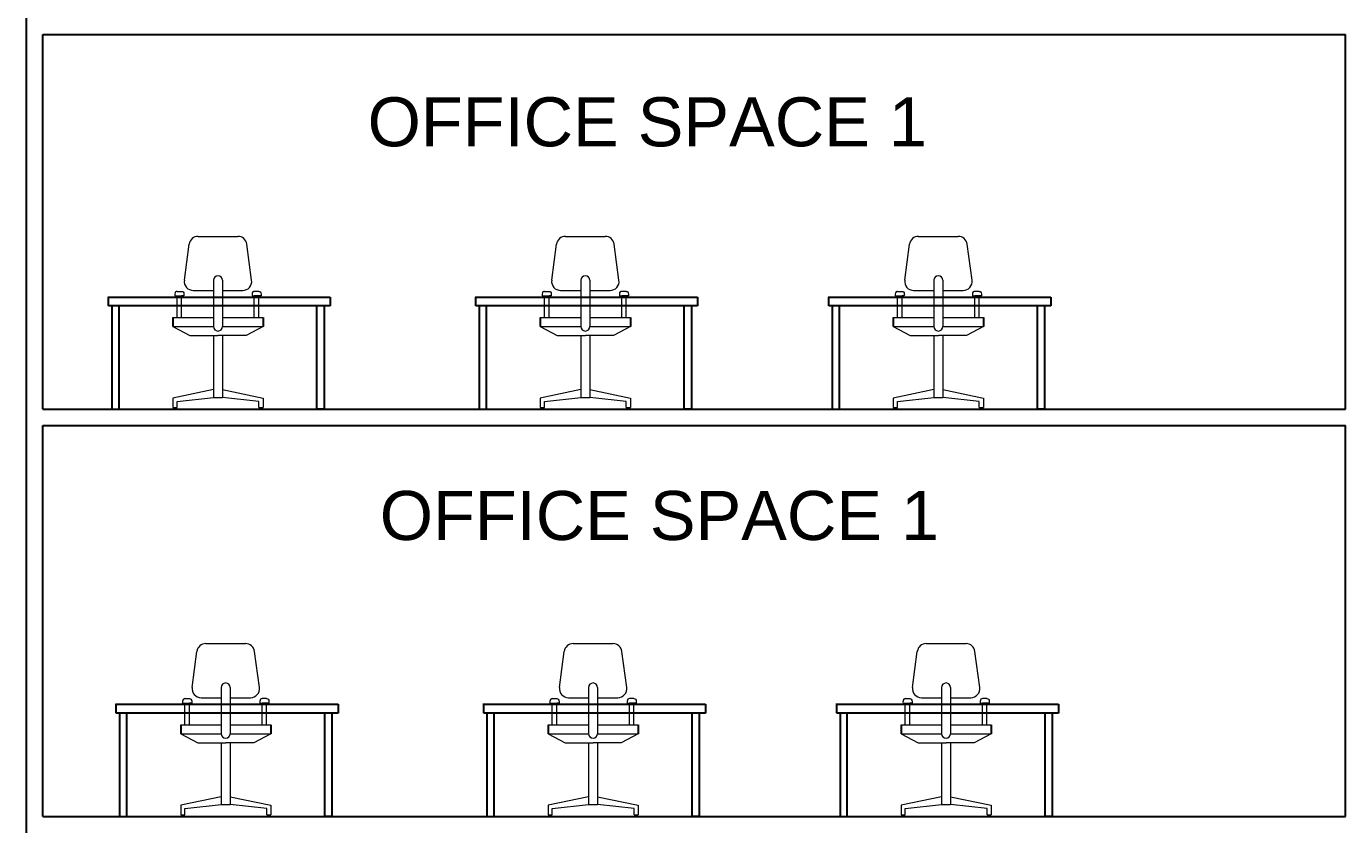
# Model space of a CAD drawing. Header units: millimetres. Extents: x 587797 to 2274247, y 1711 to 439204.
# Drawn here: x 986637 to 998787, y 240265 to 247615 of the extents above; entities that cross this region are included whole.
import ezdxf

# ---------------------------------------------------------------- set-up
doc = ezdxf.new("R2010")
doc.units = ezdxf.units.MM
doc.layers.add('finiture', color=7, linetype='Continuous', lineweight=20)
doc.styles.get("Standard").update_dxf_attribs({"font": 'arial.ttf'})

msp = doc.modelspace()

# ---------------------------------------------------------------- linework, layer by layer
for p, q in [((986636.654, 244089.945, -583.672), (986636.654, 247689.945, -583.672)), ((986786.654, 244089.945, -583.672), (986786.654, 247539.945, -583.672)), ((986786.654, 247539.945, -583.672), (998786.654, 247539.945, -583.672)), ((998786.654, 244089.945, -583.672), (998786.654, 247539.945, -583.672)), ((987385.971, 245122.467, -583.672), (989435.659, 245122.467, -583.672)), ((987393.441, 245040.712, -583.672), (987393.441, 245122.467, -583.672)), ((989435.659, 245122.467, -583.672), (989435.659, 245040.712, -583.672)), ((990769.348, 245122.467, -583.672), (992819.037, 245122.467, -583.672)), ((990776.818, 245040.712, -583.672), (990776.818, 245122.467, -583.672)), ((992819.037, 245122.467, -583.672), (992819.037, 245040.712, -583.672)), ((994020.715, 245122.467, -583.672), (996070.404, 245122.467, -583.672)), ((994028.185, 245040.712, -583.672), (994028.185, 245122.467, -583.672)), ((996070.404, 245122.467, -583.672), (996070.404, 245040.712, -583.672)), ((989435.659, 245040.712, -583.672), (987393.441, 245040.712, -583.672)), ((987423.768, 245040.712, -583.672), (987423.768, 244089.945, -583.672)), ((987489.753, 244089.945, -583.672), (987489.753, 245040.712, -583.672)), ((989312.819, 244089.945, -583.672), (989312.819, 245040.712, -583.672)), ((989378.804, 245040.712, -583.672), (989378.804, 244089.945, -583.672)), ((992819.037, 245040.712, -583.672), (990776.818, 245040.712, -583.672)), ((990807.146, 245040.712, -583.672), (990807.146, 244089.945, -583.672)), ((990873.131, 244089.945, -583.672), (990873.131, 245040.712, -583.672)), ((992696.196, 244089.945, -583.672), (992696.196, 245040.712, -583.672)), ((992762.182, 245040.712, -583.672), (992762.182, 244089.945, -583.672)), ((996070.404, 245040.712, -583.672), (994028.185, 245040.712, -583.672)), ((994058.513, 245040.712, -583.672), (994058.513, 244089.945, -583.672)), ((994124.498, 244089.945, -583.672), (994124.498, 245040.712, -583.672)), ((995947.563, 244089.945, -583.672), (995947.563, 245040.712, -583.672)), ((996013.549, 245040.712, -583.672), (996013.549, 244089.945, -583.672)), ((987986.286, 244934.472, -1167.343), (987986.286, 244851.472, -1167.343)), ((988816.287, 244934.472, -1167.343), (988816.287, 244851.472, -1167.343)), ((991369.663, 244934.472, -1167.343), (991369.663, 244851.472, -1167.343)), ((992199.664, 244934.472, -1167.343), (992199.664, 244851.472, -1167.343)), ((994621.03, 244934.472, -1167.343), (994621.03, 244851.472, -1167.343)), ((995451.031, 244934.472, -1167.343), (995451.031, 244851.472, -1167.343)), ((986636.654, 240339.945, -583.672), (986636.654, 244089.945, -583.672)), ((986786.654, 244089.945, -583.672), (998786.654, 244089.945, -583.672)), ((987423.768, 244089.945, -583.672), (987423.768, 244089.945, -583.672)), ((987423.768, 244089.945, -583.672), (987489.753, 244089.945, -583.672)), ((989378.804, 244089.945, -583.672), (989312.819, 244089.945, -583.672)), ((989378.804, 244089.945, -583.672), (989378.804, 244089.945, -583.672)), ((990807.146, 244089.945, -583.672), (990807.146, 244089.945, -583.672)), ((990807.146, 244089.945, -583.672), (990873.131, 244089.945, -583.672)), ((992762.182, 244089.945, -583.672), (992696.196, 244089.945, -583.672)), ((992762.182, 244089.945, -583.672), (992762.182, 244089.945, -583.672)), ((994058.513, 244089.945, -583.672), (994058.513, 244089.945, -583.672)), ((994058.513, 244089.945, -583.672), (994124.498, 244089.945, -583.672)), ((996013.549, 244089.945, -583.672), (995947.563, 244089.945, -583.672)), ((996013.549, 244089.945, -583.672), (996013.549, 244089.945, -583.672)), ((986786.654, 240339.945, -583.672), (986786.654, 243939.945, -583.672)), ((986786.654, 243939.945, -583.672), (998786.654, 243939.945, -583.672)), ((998786.654, 240339.945, -583.672), (998786.654, 243939.945, -583.672)), ((987457.493, 241372.467, -583.672), (989507.181, 241372.467, -583.672)), ((987464.963, 241290.712, -583.672), (987464.963, 241372.467, -583.672)), ((989507.181, 241372.467, -583.672), (989507.181, 241290.712, -583.672)), ((990840.87, 241372.467, -583.672), (992890.558, 241372.467, -583.672)), ((990848.34, 241290.712, -583.672), (990848.34, 241372.467, -583.672)), ((992890.558, 241372.467, -583.672), (992890.558, 241290.712, -583.672)), ((994092.237, 241372.467, -583.672), (996141.925, 241372.467, -583.672)), ((994099.707, 241290.712, -583.672), (994099.707, 241372.467, -583.672)), ((996141.925, 241372.467, -583.672), (996141.925, 241290.712, -583.672)), ((989507.181, 241290.712, -583.672), (987464.963, 241290.712, -583.672)), ((987495.29, 241290.712, -583.672), (987495.29, 240339.945, -583.672)), ((987561.275, 240339.945, -583.672), (987561.275, 241290.712, -583.672)), ((988057.807, 241184.472, -1167.343), (988057.807, 241101.472, -1167.343)), ((988887.808, 241184.472, -1167.343), (988887.808, 241101.472, -1167.343)), ((989384.341, 240339.945, -583.672), (989384.341, 241290.712, -583.672)), ((989450.326, 241290.712, -583.672), (989450.326, 240339.945, -583.672)), ((992890.558, 241290.712, -583.672), (990848.34, 241290.712, -583.672)), ((990878.667, 241290.712, -583.672), (990878.667, 240339.945, -583.672)), ((990944.652, 240339.945, -583.672), (990944.652, 241290.712, -583.672)), ((991441.184, 241184.472, -1167.343), (991441.184, 241101.472, -1167.343)), ((992271.186, 241184.472, -1167.343), (992271.186, 241101.472, -1167.343)), ((992767.718, 240339.945, -583.672), (992767.718, 241290.712, -583.672)), ((992833.703, 241290.712, -583.672), (992833.703, 240339.945, -583.672)), ((996141.925, 241290.712, -583.672), (994099.707, 241290.712, -583.672)), ((994130.034, 241290.712, -583.672), (994130.034, 240339.945, -583.672)), ((994196.019, 240339.945, -583.672), (994196.019, 241290.712, -583.672)), ((994692.551, 241184.472, -1167.343), (994692.551, 241101.472, -1167.343)), ((995522.553, 241184.472, -1167.343), (995522.553, 241101.472, -1167.343)), ((996019.085, 240339.945, -583.672), (996019.085, 241290.712, -583.672)), ((996085.07, 241290.712, -583.672), (996085.07, 240339.945, -583.672)), ((986636.654, 236589.945, -583.672), (986636.654, 240339.945, -583.672)), ((986786.654, 240339.945, -583.672), (998786.654, 240339.945, -583.672)), ((986786.654, 240339.945, -583.672), (998786.654, 240339.945, -583.672)), ((987495.29, 240339.945, -583.672), (987495.29, 240339.945, -583.672)), ((987495.29, 240339.945, -583.672), (987561.275, 240339.945, -583.672)), ((989450.326, 240339.945, -583.672), (989384.341, 240339.945, -583.672)), ((989450.326, 240339.945, -583.672), (989450.326, 240339.945, -583.672)), ((990878.667, 240339.945, -583.672), (990878.667, 240339.945, -583.672)), ((990878.667, 240339.945, -583.672), (990944.652, 240339.945, -583.672)), ((992833.703, 240339.945, -583.672), (992767.718, 240339.945, -583.672)), ((992833.703, 240339.945, -583.672), (992833.703, 240339.945, -583.672)), ((994130.034, 240339.945, -583.672), (994130.034, 240339.945, -583.672)), ((994130.034, 240339.945, -583.672), (994196.019, 240339.945, -583.672)), ((996085.07, 240339.945, -583.672), (996019.085, 240339.945, -583.672)), ((996085.07, 240339.945, -583.672), (996085.07, 240339.945, -583.672))]:
    msp.add_line(p, q)
at = {"layer": 'finiture', "linetype": 'Continuous'}
for p, q in [((988218.021, 245681.473, -1167.343), (988584.552, 245681.473, -1167.343)), ((991601.398, 245681.473, -1167.343), (991967.929, 245681.473, -1167.343)), ((994852.765, 245681.473, -1167.343), (995219.296, 245681.473, -1167.343)), ((988091.395, 245277.464, -1167.343), (988135.752, 245609.464, -1167.343)), ((988711.177, 245277.464, -1167.343), (988666.821, 245609.464, -1167.343)), ((991474.772, 245277.464, -1167.343), (991519.129, 245609.464, -1167.343)), ((992094.555, 245277.464, -1167.343), (992050.198, 245609.464, -1167.343)), ((994726.14, 245277.464, -1167.343), (994770.496, 245609.464, -1167.343)), ((995345.922, 245277.464, -1167.343), (995301.565, 245609.464, -1167.343)), ((988359.786, 245277.464, -1167.343), (988359.786, 244851.472, -1167.343)), ((988442.786, 245277.464, -1167.343), (988442.786, 244851.472, -1167.343)), ((991743.163, 245277.464, -1167.343), (991743.163, 244851.472, -1167.343)), ((991826.164, 245277.464, -1167.343), (991826.164, 244851.472, -1167.343)), ((994994.531, 245277.464, -1167.343), (994994.531, 244851.472, -1167.343)), ((995077.531, 245277.464, -1167.343), (995077.531, 244851.472, -1167.343)), ((988004.065, 245133.213, -1167.343), (988066.542, 245133.213, -1167.343)), ((988025.042, 245174.713, -1167.343), (988066.542, 245174.713, -1167.343)), ((988025.042, 244934.472, -1167.343), (988025.042, 245133.213, -1167.343)), ((988066.542, 244934.472, -1167.343), (988066.542, 245133.213, -1167.343)), ((988087.519, 245133.213, -1167.343), (988066.542, 245133.213, -1167.343)), ((988173.664, 245183.472, -1167.343), (988359.786, 245183.472, -1167.343)), ((988442.786, 245183.472, -1167.343), (988628.908, 245183.472, -1167.343)), ((988715.054, 245133.213, -1167.343), (988736.03, 245133.213, -1167.343)), ((988777.531, 245174.713, -1167.343), (988736.03, 245174.713, -1167.343)), ((988798.507, 245133.213, -1167.343), (988736.03, 245133.213, -1167.343)), ((988736.03, 244934.472, -1167.343), (988736.03, 245133.213, -1167.343)), ((988777.531, 244934.472, -1167.343), (988777.531, 245133.213, -1167.343)), ((991387.442, 245133.213, -1167.343), (991449.919, 245133.213, -1167.343)), ((991408.419, 245174.713, -1167.343), (991449.919, 245174.713, -1167.343)), ((991408.419, 244934.472, -1167.343), (991408.419, 245133.213, -1167.343)), ((991449.919, 244934.472, -1167.343), (991449.919, 245133.213, -1167.343)), ((991470.896, 245133.213, -1167.343), (991449.919, 245133.213, -1167.343)), ((991557.042, 245183.472, -1167.343), (991743.163, 245183.472, -1167.343)), ((991826.164, 245183.472, -1167.343), (992012.285, 245183.472, -1167.343)), ((992098.431, 245133.213, -1167.343), (992119.408, 245133.213, -1167.343)), ((992160.908, 245174.713, -1167.343), (992119.408, 245174.713, -1167.343)), ((992181.885, 245133.213, -1167.343), (992119.408, 245133.213, -1167.343)), ((992119.408, 244934.472, -1167.343), (992119.408, 245133.213, -1167.343)), ((992160.908, 244934.472, -1167.343), (992160.908, 245133.213, -1167.343)), ((994638.81, 245133.213, -1167.343), (994701.286, 245133.213, -1167.343)), ((994659.786, 245174.713, -1167.343), (994701.286, 245174.713, -1167.343)), ((994659.786, 244934.472, -1167.343), (994659.786, 245133.213, -1167.343)), ((994701.286, 244934.472, -1167.343), (994701.286, 245133.213, -1167.343)), ((994722.263, 245133.213, -1167.343), (994701.286, 245133.213, -1167.343)), ((994808.409, 245183.472, -1167.343), (994994.531, 245183.472, -1167.343)), ((995077.531, 245183.472, -1167.343), (995263.652, 245183.472, -1167.343)), ((995349.798, 245133.213, -1167.343), (995370.775, 245133.213, -1167.343)), ((995412.275, 245174.713, -1167.343), (995370.775, 245174.713, -1167.343)), ((995433.252, 245133.213, -1167.343), (995370.775, 245133.213, -1167.343)), ((995370.775, 244934.472, -1167.343), (995370.775, 245133.213, -1167.343)), ((995412.275, 244934.472, -1167.343), (995412.275, 245133.213, -1167.343)), ((987986.286, 244934.472, -1167.343), (988359.786, 244934.472, -1167.343)), ((987986.286, 244851.472, -1167.343), (988142.704, 244769.04, -1167.343)), ((987986.286, 244851.472, -1167.343), (988359.786, 244851.472, -1167.343)), ((988442.786, 244934.472, -1167.343), (988816.287, 244934.472, -1167.343)), ((988442.786, 244851.472, -1167.343), (988816.287, 244851.472, -1167.343)), ((988816.287, 244851.472, -1167.343), (988659.869, 244769.04, -1167.343)), ((991369.663, 244934.472, -1167.343), (991743.163, 244934.472, -1167.343)), ((991369.663, 244851.472, -1167.343), (991526.081, 244769.04, -1167.343)), ((991369.663, 244851.472, -1167.343), (991743.163, 244851.472, -1167.343)), ((991826.164, 244934.472, -1167.343), (992199.664, 244934.472, -1167.343)), ((991826.164, 244851.472, -1167.343), (992199.664, 244851.472, -1167.343)), ((992199.664, 244851.472, -1167.343), (992043.246, 244769.04, -1167.343)), ((994621.03, 244934.472, -1167.343), (994994.531, 244934.472, -1167.343)), ((994621.03, 244851.472, -1167.343), (994777.448, 244769.04, -1167.343)), ((994621.03, 244851.472, -1167.343), (994994.531, 244851.472, -1167.343)), ((995077.531, 244934.472, -1167.343), (995451.031, 244934.472, -1167.343)), ((995077.531, 244851.472, -1167.343), (995451.031, 244851.472, -1167.343)), ((995451.031, 244851.472, -1167.343), (995294.613, 244769.04, -1167.343)), ((988142.704, 244769.04, -1167.343), (988401.286, 244769.04, -1167.343)), ((988359.786, 244769.04, -1167.343), (988359.786, 244199.145, -1167.343)), ((988659.869, 244769.04, -1167.343), (988401.286, 244769.04, -1167.343)), ((988442.786, 244769.04, -1167.343), (988442.786, 244199.145, -1167.343)), ((991526.081, 244769.04, -1167.343), (991784.664, 244769.04, -1167.343)), ((991743.163, 244769.04, -1167.343), (991743.163, 244199.145, -1167.343)), ((992043.246, 244769.04, -1167.343), (991784.664, 244769.04, -1167.343)), ((991826.164, 244769.04, -1167.343), (991826.164, 244199.145, -1167.343)), ((994777.448, 244769.04, -1167.343), (995036.031, 244769.04, -1167.343)), ((994994.531, 244769.04, -1167.343), (994994.531, 244199.145, -1167.343)), ((995294.613, 244769.04, -1167.343), (995036.031, 244769.04, -1167.343)), ((995077.531, 244769.04, -1167.343), (995077.531, 244199.145, -1167.343)), ((988359.786, 244270.815, -1167.343), (987986.286, 244192.629, -1167.343)), ((988442.786, 244270.815, -1167.343), (988816.287, 244192.629, -1167.343)), ((991743.163, 244270.815, -1167.343), (991369.663, 244192.629, -1167.343)), ((991826.164, 244270.815, -1167.343), (992199.664, 244192.629, -1167.343)), ((994994.531, 244270.815, -1167.343), (994621.03, 244192.629, -1167.343)), ((995077.531, 244270.815, -1167.343), (995451.031, 244192.629, -1167.343)), ((987986.286, 244192.629, -1167.343), (987986.286, 244104.47, -1167.343)), ((987986.286, 244104.47, -1167.343), (988024.238, 244104.47, -1167.343)), ((988024.238, 244162.224, -1167.343), (988359.786, 244199.145, -1167.343)), ((988024.238, 244104.47, -1167.343), (988024.238, 244162.224, -1167.343)), ((988359.786, 244199.145, -1167.343), (988442.786, 244199.145, -1167.343)), ((988778.334, 244162.224, -1167.343), (988442.786, 244199.145, -1167.343)), ((988778.334, 244104.47, -1167.343), (988778.334, 244162.224, -1167.343)), ((988778.334, 244104.47, -1167.343), (988816.287, 244104.47, -1167.343)), ((988816.287, 244192.629, -1167.343), (988816.287, 244104.47, -1167.343)), ((991369.663, 244192.629, -1167.343), (991369.663, 244104.47, -1167.343)), ((991369.663, 244104.47, -1167.343), (991407.615, 244104.47, -1167.343)), ((991407.615, 244162.224, -1167.343), (991743.163, 244199.145, -1167.343)), ((991407.615, 244104.47, -1167.343), (991407.615, 244162.224, -1167.343)), ((991743.163, 244199.145, -1167.343), (991826.164, 244199.145, -1167.343)), ((992161.712, 244162.224, -1167.343), (991826.164, 244199.145, -1167.343)), ((992161.712, 244104.47, -1167.343), (992161.712, 244162.224, -1167.343)), ((992161.712, 244104.47, -1167.343), (992199.664, 244104.47, -1167.343)), ((992199.664, 244192.629, -1167.343), (992199.664, 244104.47, -1167.343)), ((994621.03, 244192.629, -1167.343), (994621.03, 244104.47, -1167.343)), ((994621.03, 244104.47, -1167.343), (994658.982, 244104.47, -1167.343)), ((994658.982, 244162.224, -1167.343), (994994.531, 244199.145, -1167.343)), ((994658.982, 244104.47, -1167.343), (994658.982, 244162.224, -1167.343)), ((994994.531, 244199.145, -1167.343), (995077.531, 244199.145, -1167.343)), ((995413.079, 244162.224, -1167.343), (995077.531, 244199.145, -1167.343)), ((995413.079, 244104.47, -1167.343), (995413.079, 244162.224, -1167.343)), ((995413.079, 244104.47, -1167.343), (995451.031, 244104.47, -1167.343)), ((995451.031, 244192.629, -1167.343), (995451.031, 244104.47, -1167.343)), ((988289.542, 241931.473, -1167.343), (988656.073, 241931.473, -1167.343)), ((991672.92, 241931.473, -1167.343), (992039.45, 241931.473, -1167.343)), ((994924.287, 241931.473, -1167.343), (995290.817, 241931.473, -1167.343)), ((988162.917, 241527.464, -1167.343), (988207.273, 241859.464, -1167.343)), ((988782.699, 241527.464, -1167.343), (988738.342, 241859.464, -1167.343)), ((991546.294, 241527.464, -1167.343), (991590.65, 241859.464, -1167.343)), ((992166.076, 241527.464, -1167.343), (992121.72, 241859.464, -1167.343)), ((994797.661, 241527.464, -1167.343), (994842.018, 241859.464, -1167.343)), ((995417.443, 241527.464, -1167.343), (995373.087, 241859.464, -1167.343)), ((988096.564, 241424.713, -1167.343), (988138.064, 241424.713, -1167.343)), ((988245.186, 241433.472, -1167.343), (988431.308, 241433.472, -1167.343)), ((988431.308, 241527.464, -1167.343), (988431.308, 241101.472, -1167.343)), ((988514.308, 241527.464, -1167.343), (988514.308, 241101.472, -1167.343)), ((988514.308, 241433.472, -1167.343), (988700.43, 241433.472, -1167.343)), ((988849.052, 241424.713, -1167.343), (988807.552, 241424.713, -1167.343)), ((991479.941, 241424.713, -1167.343), (991521.441, 241424.713, -1167.343)), ((991628.563, 241433.472, -1167.343), (991814.685, 241433.472, -1167.343)), ((991814.685, 241527.464, -1167.343), (991814.685, 241101.472, -1167.343)), ((991897.685, 241527.464, -1167.343), (991897.685, 241101.472, -1167.343)), ((991897.685, 241433.472, -1167.343), (992083.807, 241433.472, -1167.343)), ((992232.429, 241424.713, -1167.343), (992190.929, 241424.713, -1167.343)), ((994731.308, 241424.713, -1167.343), (994772.808, 241424.713, -1167.343)), ((994879.93, 241433.472, -1167.343), (995066.052, 241433.472, -1167.343)), ((995066.052, 241527.464, -1167.343), (995066.052, 241101.472, -1167.343)), ((995149.052, 241527.464, -1167.343), (995149.052, 241101.472, -1167.343)), ((995149.052, 241433.472, -1167.343), (995335.174, 241433.472, -1167.343)), ((995483.796, 241424.713, -1167.343), (995442.296, 241424.713, -1167.343)), ((988075.587, 241383.213, -1167.343), (988138.064, 241383.213, -1167.343)), ((988096.564, 241184.472, -1167.343), (988096.564, 241383.213, -1167.343)), ((988138.064, 241184.472, -1167.343), (988138.064, 241383.213, -1167.343)), ((988159.04, 241383.213, -1167.343), (988138.064, 241383.213, -1167.343)), ((988786.575, 241383.213, -1167.343), (988807.552, 241383.213, -1167.343)), ((988870.029, 241383.213, -1167.343), (988807.552, 241383.213, -1167.343)), ((988807.552, 241184.472, -1167.343), (988807.552, 241383.213, -1167.343)), ((988849.052, 241184.472, -1167.343), (988849.052, 241383.213, -1167.343)), ((991458.964, 241383.213, -1167.343), (991521.441, 241383.213, -1167.343)), ((991479.941, 241184.472, -1167.343), (991479.941, 241383.213, -1167.343)), ((991521.441, 241184.472, -1167.343), (991521.441, 241383.213, -1167.343)), ((991542.418, 241383.213, -1167.343), (991521.441, 241383.213, -1167.343)), ((992169.952, 241383.213, -1167.343), (992190.929, 241383.213, -1167.343)), ((992253.406, 241383.213, -1167.343), (992190.929, 241383.213, -1167.343)), ((992190.929, 241184.472, -1167.343), (992190.929, 241383.213, -1167.343)), ((992232.429, 241184.472, -1167.343), (992232.429, 241383.213, -1167.343)), ((994710.331, 241383.213, -1167.343), (994772.808, 241383.213, -1167.343)), ((994731.308, 241184.472, -1167.343), (994731.308, 241383.213, -1167.343)), ((994772.808, 241184.472, -1167.343), (994772.808, 241383.213, -1167.343)), ((994793.785, 241383.213, -1167.343), (994772.808, 241383.213, -1167.343)), ((995421.319, 241383.213, -1167.343), (995442.296, 241383.213, -1167.343)), ((995504.773, 241383.213, -1167.343), (995442.296, 241383.213, -1167.343)), ((995442.296, 241184.472, -1167.343), (995442.296, 241383.213, -1167.343)), ((995483.796, 241184.472, -1167.343), (995483.796, 241383.213, -1167.343)), ((988057.807, 241184.472, -1167.343), (988431.308, 241184.472, -1167.343)), ((988514.308, 241184.472, -1167.343), (988887.808, 241184.472, -1167.343)), ((991441.184, 241184.472, -1167.343), (991814.685, 241184.472, -1167.343)), ((991897.685, 241184.472, -1167.343), (992271.186, 241184.472, -1167.343)), ((994692.551, 241184.472, -1167.343), (995066.052, 241184.472, -1167.343)), ((995149.052, 241184.472, -1167.343), (995522.553, 241184.472, -1167.343)), ((988057.807, 241101.472, -1167.343), (988214.225, 241019.04, -1167.343)), ((988057.807, 241101.472, -1167.343), (988431.308, 241101.472, -1167.343)), ((988514.308, 241101.472, -1167.343), (988887.808, 241101.472, -1167.343)), ((988887.808, 241101.472, -1167.343), (988731.39, 241019.04, -1167.343)), ((991441.184, 241101.472, -1167.343), (991597.603, 241019.04, -1167.343)), ((991441.184, 241101.472, -1167.343), (991814.685, 241101.472, -1167.343)), ((991897.685, 241101.472, -1167.343), (992271.186, 241101.472, -1167.343)), ((992271.186, 241101.472, -1167.343), (992114.767, 241019.04, -1167.343)), ((994692.551, 241101.472, -1167.343), (994848.97, 241019.04, -1167.343)), ((994692.551, 241101.472, -1167.343), (995066.052, 241101.472, -1167.343)), ((995149.052, 241101.472, -1167.343), (995522.553, 241101.472, -1167.343)), ((995522.553, 241101.472, -1167.343), (995366.135, 241019.04, -1167.343)), ((988214.225, 241019.04, -1167.343), (988472.808, 241019.04, -1167.343)), ((988431.308, 241019.04, -1167.343), (988431.308, 240449.145, -1167.343)), ((988731.39, 241019.04, -1167.343), (988472.808, 241019.04, -1167.343)), ((988514.308, 241019.04, -1167.343), (988514.308, 240449.145, -1167.343)), ((991597.603, 241019.04, -1167.343), (991856.185, 241019.04, -1167.343)), ((991814.685, 241019.04, -1167.343), (991814.685, 240449.145, -1167.343)), ((992114.767, 241019.04, -1167.343), (991856.185, 241019.04, -1167.343)), ((991897.685, 241019.04, -1167.343), (991897.685, 240449.145, -1167.343)), ((994848.97, 241019.04, -1167.343), (995107.552, 241019.04, -1167.343)), ((995066.052, 241019.04, -1167.343), (995066.052, 240449.145, -1167.343)), ((995366.135, 241019.04, -1167.343), (995107.552, 241019.04, -1167.343)), ((995149.052, 241019.04, -1167.343), (995149.052, 240449.145, -1167.343)), ((988431.308, 240520.815, -1167.343), (988057.807, 240442.629, -1167.343)), ((988095.76, 240412.224, -1167.343), (988431.308, 240449.145, -1167.343)), ((988431.308, 240449.145, -1167.343), (988514.308, 240449.145, -1167.343)), ((988514.308, 240520.815, -1167.343), (988887.808, 240442.629, -1167.343)), ((988849.856, 240412.224, -1167.343), (988514.308, 240449.145, -1167.343)), ((991814.685, 240520.815, -1167.343), (991441.184, 240442.629, -1167.343)), ((991479.137, 240412.224, -1167.343), (991814.685, 240449.145, -1167.343)), ((991814.685, 240449.145, -1167.343), (991897.685, 240449.145, -1167.343)), ((991897.685, 240520.815, -1167.343), (992271.186, 240442.629, -1167.343)), ((992233.233, 240412.224, -1167.343), (991897.685, 240449.145, -1167.343)), ((995066.052, 240520.815, -1167.343), (994692.551, 240442.629, -1167.343)), ((994730.504, 240412.224, -1167.343), (995066.052, 240449.145, -1167.343)), ((995066.052, 240449.145, -1167.343), (995149.052, 240449.145, -1167.343)), ((995149.052, 240520.815, -1167.343), (995522.553, 240442.629, -1167.343)), ((995484.6, 240412.224, -1167.343), (995149.052, 240449.145, -1167.343)), ((988057.807, 240442.629, -1167.343), (988057.807, 240354.47, -1167.343)), ((988057.807, 240354.47, -1167.343), (988095.76, 240354.47, -1167.343)), ((988095.76, 240354.47, -1167.343), (988095.76, 240412.224, -1167.343)), ((988849.856, 240354.47, -1167.343), (988849.856, 240412.224, -1167.343)), ((988849.856, 240354.47, -1167.343), (988887.808, 240354.47, -1167.343)), ((988887.808, 240442.629, -1167.343), (988887.808, 240354.47, -1167.343)), ((991441.184, 240442.629, -1167.343), (991441.184, 240354.47, -1167.343)), ((991441.184, 240354.47, -1167.343), (991479.137, 240354.47, -1167.343)), ((991479.137, 240354.47, -1167.343), (991479.137, 240412.224, -1167.343)), ((992233.233, 240354.47, -1167.343), (992233.233, 240412.224, -1167.343)), ((992233.233, 240354.47, -1167.343), (992271.186, 240354.47, -1167.343)), ((992271.186, 240442.629, -1167.343), (992271.186, 240354.47, -1167.343)), ((994692.551, 240442.629, -1167.343), (994692.551, 240354.47, -1167.343)), ((994692.551, 240354.47, -1167.343), (994730.504, 240354.47, -1167.343)), ((994730.504, 240354.47, -1167.343), (994730.504, 240412.224, -1167.343)), ((995484.6, 240354.47, -1167.343), (995484.6, 240412.224, -1167.343)), ((995484.6, 240354.47, -1167.343), (995522.553, 240354.47, -1167.343)), ((995522.553, 240442.629, -1167.343), (995522.553, 240354.47, -1167.343))]:
    msp.add_line(p, q, dxfattribs=at)
for centre, radius, start, end in [((988218.021, 245598.473, -1167.343), 83, 90, 172.3901404), ((988584.552, 245598.473, -1167.343), 83, 7.6098596, 90), ((991601.398, 245598.473, -1167.343), 83, 90, 172.3901404), ((991967.929, 245598.473, -1167.343), 83, 7.6098596, 90), ((994852.765, 245598.473, -1167.343), 83, 90, 172.3901404), ((995219.296, 245598.473, -1167.343), 83, 7.6098596, 90), ((988401.286, 245277.464, -1167.343), 41.5, 0, 180), ((991784.664, 245277.464, -1167.343), 41.5, 0, 180), ((995036.031, 245277.464, -1167.343), 41.5, 0, 180), ((988173.664, 245266.472, -1167.343), 83, 172.3901404, 270), ((988628.908, 245266.472, -1167.343), 83, 270, 7.6098596), ((991557.042, 245266.472, -1167.343), 83, 172.3901404, 270), ((992012.285, 245266.472, -1167.343), 83, 270, 7.6098596), ((994808.409, 245266.472, -1167.343), 83, 172.3901404, 270), ((995263.652, 245266.472, -1167.343), 83, 270, 7.6098596), ((988401.286, 244851.472, -1167.343), 41.5, 180, 0), ((991784.664, 244851.472, -1167.343), 41.5, 180, 0), ((995036.031, 244851.472, -1167.343), 41.5, 180, 0), ((988289.542, 241848.473, -1167.343), 83, 90, 172.3901404), ((988656.073, 241848.473, -1167.343), 83, 7.6098596, 90), ((991672.92, 241848.473, -1167.343), 83, 90, 172.3901404), ((992039.45, 241848.473, -1167.343), 83, 7.6098596, 90), ((994924.287, 241848.473, -1167.343), 83, 90, 172.3901404), ((995290.817, 241848.473, -1167.343), 83, 7.6098596, 90), ((988472.808, 241527.464, -1167.343), 41.5, 0, 180), ((991856.185, 241527.464, -1167.343), 41.5, 0, 180), ((995107.552, 241527.464, -1167.343), 41.5, 0, 180), ((988245.186, 241516.472, -1167.343), 83, 172.3901404, 270), ((988700.43, 241516.472, -1167.343), 83, 270, 7.6098596), ((991628.563, 241516.472, -1167.343), 83, 172.3901404, 270), ((992083.807, 241516.472, -1167.343), 83, 270, 7.6098596), ((994879.93, 241516.472, -1167.343), 83, 172.3901404, 270), ((995335.174, 241516.472, -1167.343), 83, 270, 7.6098596), ((988472.808, 241101.472, -1167.343), 41.5, 180, 0), ((991856.185, 241101.472, -1167.343), 41.5, 180, 0), ((995107.552, 241101.472, -1167.343), 41.5, 180, 0)]:
    msp.add_arc(centre, radius, start, end, dxfattribs=at)
for points in [[(988025.042, 245174.713, -1167.343), (988011.146, 245169.272, -1167.343), (988004.065, 245150.075, -1167.343), (988004.065, 245133.213, -1167.343)], [(988066.542, 245174.713, -1167.343), (988080.439, 245169.272, -1167.343), (988087.519, 245150.075, -1167.343), (988087.519, 245133.213, -1167.343)], [(988736.03, 245174.713, -1167.343), (988722.134, 245169.272, -1167.343), (988715.054, 245150.075, -1167.343), (988715.054, 245133.213, -1167.343)], [(988777.531, 245174.713, -1167.343), (988791.427, 245169.272, -1167.343), (988798.507, 245150.075, -1167.343), (988798.507, 245133.213, -1167.343)], [(991408.419, 245174.713, -1167.343), (991394.523, 245169.272, -1167.343), (991387.442, 245150.075, -1167.343), (991387.442, 245133.213, -1167.343)], [(991449.919, 245174.713, -1167.343), (991463.816, 245169.272, -1167.343), (991470.896, 245150.075, -1167.343), (991470.896, 245133.213, -1167.343)], [(992119.408, 245174.713, -1167.343), (992105.511, 245169.272, -1167.343), (992098.431, 245150.075, -1167.343), (992098.431, 245133.213, -1167.343)], [(992160.908, 245174.713, -1167.343), (992174.804, 245169.272, -1167.343), (992181.885, 245150.075, -1167.343), (992181.885, 245133.213, -1167.343)], [(994659.786, 245174.713, -1167.343), (994645.89, 245169.272, -1167.343), (994638.81, 245150.075, -1167.343), (994638.81, 245133.213, -1167.343)], [(994701.286, 245174.713, -1167.343), (994715.183, 245169.272, -1167.343), (994722.263, 245150.075, -1167.343), (994722.263, 245133.213, -1167.343)], [(995370.775, 245174.713, -1167.343), (995356.878, 245169.272, -1167.343), (995349.798, 245150.075, -1167.343), (995349.798, 245133.213, -1167.343)], [(995412.275, 245174.713, -1167.343), (995426.171, 245169.272, -1167.343), (995433.252, 245150.075, -1167.343), (995433.252, 245133.213, -1167.343)], [(988096.564, 241424.713, -1167.343), (988082.667, 241419.272, -1167.343), (988075.587, 241400.075, -1167.343), (988075.587, 241383.213, -1167.343)], [(988138.064, 241424.713, -1167.343), (988151.96, 241419.272, -1167.343), (988159.04, 241400.075, -1167.343), (988159.04, 241383.213, -1167.343)], [(988807.552, 241424.713, -1167.343), (988793.656, 241419.272, -1167.343), (988786.575, 241400.075, -1167.343), (988786.575, 241383.213, -1167.343)], [(988849.052, 241424.713, -1167.343), (988862.948, 241419.272, -1167.343), (988870.029, 241400.075, -1167.343), (988870.029, 241383.213, -1167.343)], [(991479.941, 241424.713, -1167.343), (991466.044, 241419.272, -1167.343), (991458.964, 241400.075, -1167.343), (991458.964, 241383.213, -1167.343)], [(991521.441, 241424.713, -1167.343), (991535.337, 241419.272, -1167.343), (991542.418, 241400.075, -1167.343), (991542.418, 241383.213, -1167.343)], [(992190.929, 241424.713, -1167.343), (992177.033, 241419.272, -1167.343), (992169.952, 241400.075, -1167.343), (992169.952, 241383.213, -1167.343)], [(992232.429, 241424.713, -1167.343), (992246.326, 241419.272, -1167.343), (992253.406, 241400.075, -1167.343), (992253.406, 241383.213, -1167.343)], [(994731.308, 241424.713, -1167.343), (994717.411, 241419.272, -1167.343), (994710.331, 241400.075, -1167.343), (994710.331, 241383.213, -1167.343)], [(994772.808, 241424.713, -1167.343), (994786.704, 241419.272, -1167.343), (994793.785, 241400.075, -1167.343), (994793.785, 241383.213, -1167.343)], [(995442.296, 241424.713, -1167.343), (995428.4, 241419.272, -1167.343), (995421.319, 241400.075, -1167.343), (995421.319, 241383.213, -1167.343)], [(995483.796, 241424.713, -1167.343), (995497.693, 241419.272, -1167.343), (995504.773, 241400.075, -1167.343), (995504.773, 241383.213, -1167.343)]]:
    msp.add_spline(points, degree=3, dxfattribs=at)

# ---------------------------------------------------------------- texts
for p in [(989779.339, 246510.568, -583.672), (989891.32, 242885.696, -583.672)]:
    msp.add_text('OFFICE SPACE 1', height=451.5).set_placement(p)

doc.saveas('drawing.dxf')
